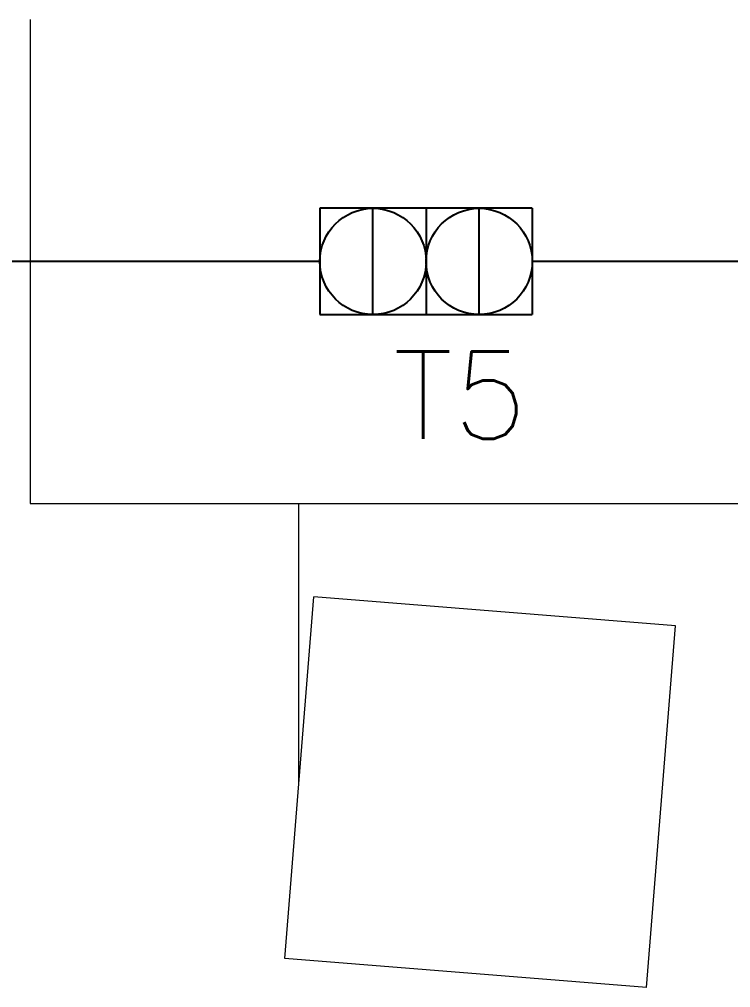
# Model space of a CAD drawing. Header units: millimetres. Extents: x 27525 to 1347740, y 16401 to 59429.
# Drawn here: x 646302 to 647185, y 34907 to 36107 of the extents above; entities that cross this region are included whole.
import ezdxf
from ezdxf.lldxf.tags import DXFTag

# ---------------------------------------------------------------- set-up
doc = ezdxf.new("R2010")
doc.units = ezdxf.units.MM
doc.layers.add('ELETRICA', color=3, linetype='Continuous')
doc.layers.add('Eletruto embutido no piso', color=4, linetype='HIDDEN')
doc.layers.add('Mobiliário', color=151, linetype='Continuous', lineweight=9, plot=False)
doc.styles.get("Standard").update_dxf_attribs({"font": 'romans.shx'})
tags = doc.linetypes.add('HIDDEN', pattern=[0.375, 0.25, -0.125]).pattern_tags.tags
tags[6:7] = [DXFTag(74, 4), DXFTag(75, 0), DXFTag(340, '0'), DXFTag(46, 1.0), DXFTag(50, 0.0), DXFTag(44, 0.0), DXFTag(45, 0.0)]
tags[4:5] = [DXFTag(74, 4), DXFTag(75, 0), DXFTag(340, '0'), DXFTag(46, 1.0), DXFTag(50, 0.0), DXFTag(44, 0.0), DXFTag(45, 0.0)]

msp = doc.modelspace()

# ---------------------------------------------------------------- linework, layer by layer
at = {"layer": 'ELETRICA'}
for p, q in [((646806.821, 35872.98), (646675.109, 35872.98)), ((646675.109, 35872.98), (646675.109, 35741.268)), ((646740.965, 35741.268), (646740.965, 35872.98)), ((646938.534, 35872.98), (646806.821, 35872.98)), ((646806.821, 35872.98), (646806.821, 35741.268)), ((646806.821, 35872.98), (646806.821, 35741.268)), ((646872.677, 35741.268), (646872.677, 35872.98)), ((646938.534, 35872.98), (646938.534, 35741.268)), ((646675.109, 35741.268), (646806.821, 35741.268)), ((646806.821, 35741.268), (646938.534, 35741.268))]:
    msp.add_line(p, q, dxfattribs=at)
for centre in [(646740.965, 35807.124), (646872.677, 35807.124)]:
    msp.add_circle(centre, 65.856, dxfattribs=at)
at = {"layer": 'Eletruto embutido no piso', "ltscale": 400}
for p, q in [((646675.109, 35807.124), (645948.388, 35807.124)), ((648177.12, 35807.128), (646938.534, 35807.128))]:
    msp.add_line(p, q, dxfattribs=at)
at = {"layer": 'Mobiliário'}
for p, q in [((646315.684, 36107.131), (646315.684, 35507.131)), ((646315.684, 35507.131), (647315.684, 35507.131)), ((646649.055, 35160.101), (646649.055, 35507.131)), ((646649.055, 35160.101), (646649.055, 35507.131)), ((646631.675, 34943.138), (646667.608, 35391.701)), ((647116.171, 35355.768), (646667.608, 35391.701)), ((647080.238, 34907.205), (647116.171, 35355.768)), ((647080.238, 34907.205), (646631.675, 34943.138))]:
    msp.add_line(p, q, dxfattribs=at)

# ---------------------------------------------------------------- texts
at = {"layer": 'ELETRICA'}
msp.add_text('T5', height=108, dxfattribs=at).set_placement((646765.968, 35587.492))

doc.saveas('drawing.dxf')
